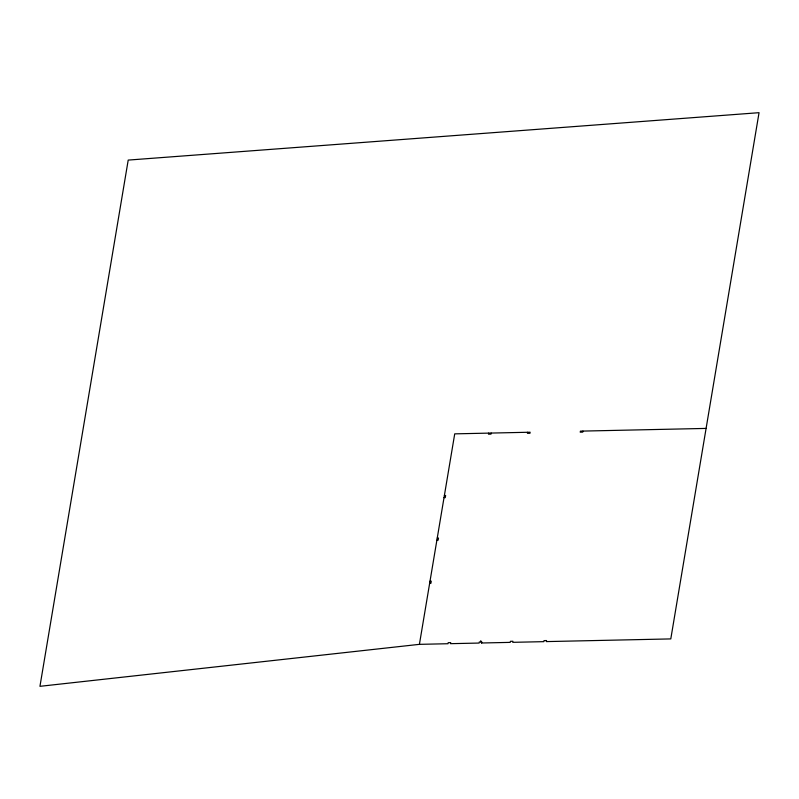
<?xml version="1.0" encoding="UTF-8"?>
<svg xmlns="http://www.w3.org/2000/svg" width="799" height="799" viewBox="0 0 799 799"><rect width="100%" height="100%" fill="white"/><g stroke="black" fill="none" stroke-linecap="round" stroke-linejoin="round"><path stroke-width="1.2" d="M480.758 640.688L481.627 642.995L510.221 642.376L510.401 641.327L512.918 641.277L512.738 642.326L543.849 641.657L544.019 640.598L546.536 640.548L546.356 641.597L670.79 638.91L759.05 112.679L128.21 160.09L39.95 686.321L419.415 644.344L454.721 433.857L530.136 432.219L529.957 433.278L527.44 433.328L527.62 432.279M488.658 433.118L488.479 434.177L490.995 434.117L491.165 433.068M481.627 642.995L481.807 641.947L479.29 641.996L479.12 643.055L450.526 643.674L450.696 642.616L448.189 642.676L448.009 643.724L419.415 644.344M582.92 431.08L582.741 432.129L580.234 432.189L580.404 431.14L706.096 428.414M444.374 495.52L445.632 495.49L445.283 497.597L444.024 497.617M437.243 538.047L438.501 538.017L438.152 540.124L436.893 540.154M430.002 581.193L431.26 581.173L430.911 583.28L429.652 583.3"/></g></svg>
